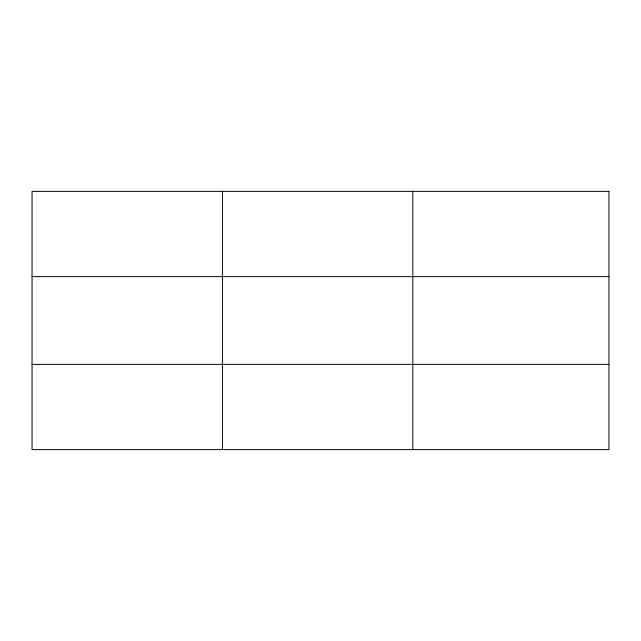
<?xml version="1.0" encoding="UTF-8"?>
<svg xmlns="http://www.w3.org/2000/svg" width="641" height="641" viewBox="0 0 641 641"><rect width="100%" height="100%" fill="white"/><g stroke="black" fill="none" stroke-linecap="round" stroke-linejoin="round"><path stroke-width="0.96" d="M222.427 449.621L222.427 191.379M412.804 449.621L412.804 191.379M32.05 276.6L608.95 276.6M32.05 364.4L608.95 364.4M608.95 191.379L608.95 449.621L32.05 449.621L32.05 191.379L608.95 191.379"/></g></svg>
